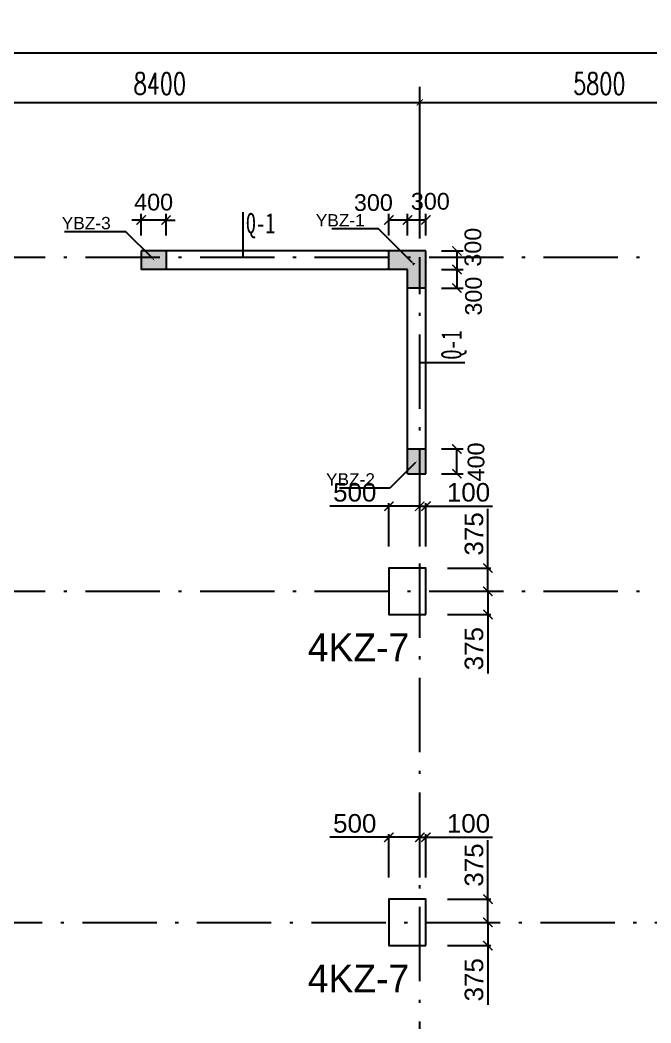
# Model space of a CAD drawing. Header units: millimetres. Extents: x -3831 to 465700, y 39900 to 106100.
# Drawn here: x 254442 to 264634, y 88925 to 105131 of the extents above; entities that cross this region are included whole.
import ezdxf
from ezdxf import colors
from ezdxf.entities.mleader import LeaderData, LeaderLine
from ezdxf.math import Vec2, Vec3

# ---------------------------------------------------------------- set-up
doc = ezdxf.new("R2010")
doc.units = ezdxf.units.MM
doc.linetypes.add('线型2', pattern=[1850, 1200, -300, 50, -300])
for name, color, linetype in [('AXIS', 3, 'Continuous'), ('BZ-name', 160, 'Continuous'), ('column_dim', 90, 'Continuous'), ('DOTE', 10, '线型2'), ('WALL-Beam', 80, 'Continuous'), ('wall_dim', 60, 'Continuous'), ('WALL_INFO', 130, 'Continuous')]:
    doc.layers.add(name, color=color, linetype=linetype)
for name, color, linetype, lineweight in [('S_Cl', 2, 'Continuous', 25), ('S_ColumFocus', 2, 'Continuous', 9), ('S_ConcWall', 3, 'Continuous', 25)]:
    doc.layers.add(name, color=color, linetype=linetype, lineweight=lineweight)
doc.styles.add('_TCH_DIM_T3', font='SIMPLEX', dxfattribs={"width": 0.705882, "bigfont": 'GBCBIG'})
doc.styles.get("Standard").update_dxf_attribs({"font": 'arial.ttf'})
doc.styles.add('xxxx', font='RIF.ttf')
doc.styles.add('宋体', font='')
doc.styles.get('宋体').set_extended_font_data('宋体')
doc.dimstyles.new('_TCH_ARCH&&100', dxfattribs={"dimtxt": 297.5, "dimasz": 100, "dimexe": 250, "dimexo": 300, "dimgap": 126.25, "dimtad": 1, "dimdec": 0, "dimzin": 0, "dimdsep": 46, "dimtxsty": '_TCH_DIM_T3', "dimblk": 'ARCHTICK', "dimcen": 0.09, "dimclrt": 7, "dimazin": 2, "dimtfac": 1, "dimtdec": 0, "dimtix": 1, "dimtmove": 2, "dimatfit": 3, "dimfxl": 100, "dimtolj": 1, "dimtzin": 0, "dimarcsym": 0})
doc.dimstyles.new('ISO-25', dxfattribs={"dimtxt": 2.5, "dimasz": 2.5, "dimexe": 1.25, "dimexo": 0.625, "dimtad": 1, "dimtxsty": 'Standard', "dimcen": 2.5, "dimadec": 0, "dimazin": 0, "dimtfac": 1, "dimtmove": 0, "dimatfit": 3, "dimfxl": 1, "dimarcsym": 0})

# ---------------------------------------------------------------- blocks, each defined once
blk = doc.blocks.new('_DatumFilled')
at = {"color": 0, "linetype": 'ByBlock'}
blk.add_solid([(0, 0.58), (-1, 0), (0, -0.58)], dxfattribs=at)
blk = doc.blocks.new('_ArchTick')
at = {"color": 0, "linetype": 'ByBlock', "const_width": 0.15}
blk.add_lwpolyline([(-0.5, -0.5), (0.5, 0.5)], dxfattribs=at)
blk = doc.blocks.new('*D1038')
at = {"layer": 'column_dim', "color": 0, "lineweight": -2, "transparency": 16777216}
for p, q in [((261350, 95900), (262050, 95900)), ((262000, 95900), (262000, 95525)), ((261350, 95525), (262050, 95525)), ((262000, 95525), (262000, 94570))]:
    blk.add_line(p, q, dxfattribs=at)
at = {"layer": 'Defpoints', "color": 0, "transparency": 16777216}
for p in [(261000, 95900), (262000, 95900), (261000, 95525)]:
    blk.add_point(p, dxfattribs=at)
at = {"layer": 'column_dim', "color": 0, "lineweight": -2, "transparency": 16777216, "xscale": 150, "yscale": 150, "zscale": 150}
for p, rotation in [((262000, 95900), 90), ((262000, 95525), 270)]:
    blk.add_blockref('_ArchTick', p, dxfattribs=dict(at, rotation=rotation))
at = {"layer": 'column_dim', "color": 7, "transparency": 16777216, "insert": (261777, 94973), "char_height": 300, "attachment_point": 5, "rotation": 90}
blk.add_mtext('375', dxfattribs=at)
blk = doc.blocks.new('*D1039')
at = {"layer": 'column_dim', "color": 0, "lineweight": -2, "transparency": 16777216}
for p, q in [((262000, 96275), (262000, 97230)), ((261350, 96275), (262050, 96275)), ((262000, 95900), (262000, 96275)), ((261350, 95900), (262050, 95900))]:
    blk.add_line(p, q, dxfattribs=at)
at = {"layer": 'Defpoints', "color": 0, "transparency": 16777216}
for p in [(261000, 96275), (261000, 95900), (262000, 95900)]:
    blk.add_point(p, dxfattribs=at)
at = {"layer": 'column_dim', "color": 0, "lineweight": -2, "transparency": 16777216, "xscale": 150, "yscale": 150, "zscale": 150}
for p, rotation in [((262000, 96275), 90), ((262000, 95900), 270)]:
    blk.add_blockref('_ArchTick', p, dxfattribs=dict(at, rotation=rotation))
at = {"layer": 'column_dim', "color": 7, "transparency": 16777216, "insert": (261777, 96827), "char_height": 300, "attachment_point": 5, "rotation": 90}
blk.add_mtext('375', dxfattribs=at)
blk = doc.blocks.new('*D1040')
at = {"layer": 'column_dim', "color": 0, "lineweight": -2, "transparency": 16777216}
for p, q in [((260900, 97275), (260750, 97275)), ((260900, 96625), (260900, 97325)), ((260900, 97275), (261000, 97275)), ((261000, 96625), (261000, 97325)), ((261000, 97275), (262074, 97275))]:
    blk.add_line(p, q, dxfattribs=at)
at = {"layer": 'Defpoints', "color": 0, "transparency": 16777216}
for p in [(260900, 97275), (260900, 96275), (261000, 96275)]:
    blk.add_point(p, dxfattribs=at)
at = {"layer": 'column_dim', "color": 0, "lineweight": -2, "transparency": 16777216, "xscale": 150, "yscale": 150, "zscale": 150}
blk.add_blockref('_ArchTick', (260900, 97275), dxfattribs=at)
at = {"layer": 'column_dim', "color": 0, "lineweight": -2, "transparency": 16777216, "xscale": 150, "yscale": 150, "zscale": 150, "rotation": 180}
blk.add_blockref('_ArchTick', (261000, 97275), dxfattribs=at)
at = {"layer": 'column_dim', "color": 7, "transparency": 16777216, "insert": (261687, 97498), "char_height": 300, "attachment_point": 5}
blk.add_mtext('100', dxfattribs=at)
blk = doc.blocks.new('*D1041')
at = {"layer": 'column_dim', "color": 0, "lineweight": -2, "transparency": 16777216}
for p, q in [((260400, 97275), (259448, 97275)), ((260400, 96625), (260400, 97325)), ((260900, 97275), (260400, 97275)), ((260900, 96625), (260900, 97325))]:
    blk.add_line(p, q, dxfattribs=at)
at = {"layer": 'Defpoints', "color": 0, "transparency": 16777216}
for p in [(260900, 97275), (260400, 96275), (260900, 96275)]:
    blk.add_point(p, dxfattribs=at)
at = {"layer": 'column_dim', "color": 0, "lineweight": -2, "transparency": 16777216, "xscale": 150, "yscale": 150, "zscale": 150, "rotation": 180}
blk.add_blockref('_ArchTick', (260400, 97275), dxfattribs=at)
at = {"layer": 'column_dim', "color": 0, "lineweight": -2, "transparency": 16777216, "xscale": 150, "yscale": 150, "zscale": 150}
blk.add_blockref('_ArchTick', (260900, 97275), dxfattribs=at)
at = {"layer": 'column_dim', "color": 7, "transparency": 16777216, "insert": (259849, 97498), "char_height": 300, "attachment_point": 5}
blk.add_mtext('500', dxfattribs=at)
blk = doc.blocks.new('*D1042')
at = {"layer": 'column_dim', "color": 0, "lineweight": -2, "transparency": 16777216}
for p, q in [((261350, 90550), (262050, 90550)), ((262000, 90550), (262000, 90175)), ((261350, 90175), (262050, 90175)), ((262000, 90175), (262000, 89220))]:
    blk.add_line(p, q, dxfattribs=at)
at = {"layer": 'Defpoints', "color": 0, "transparency": 16777216}
for p in [(261000, 90550), (262000, 90550), (261000, 90175)]:
    blk.add_point(p, dxfattribs=at)
at = {"layer": 'column_dim', "color": 0, "lineweight": -2, "transparency": 16777216, "xscale": 150, "yscale": 150, "zscale": 150}
for p, rotation in [((262000, 90550), 90), ((262000, 90175), 270)]:
    blk.add_blockref('_ArchTick', p, dxfattribs=dict(at, rotation=rotation))
at = {"layer": 'column_dim', "color": 7, "transparency": 16777216, "insert": (261777, 89623), "char_height": 300, "attachment_point": 5, "rotation": 90}
blk.add_mtext('375', dxfattribs=at)
blk = doc.blocks.new('*D1043')
at = {"layer": 'column_dim', "color": 0, "lineweight": -2, "transparency": 16777216}
for p, q in [((262000, 90925), (262000, 91880)), ((261350, 90925), (262050, 90925)), ((262000, 90550), (262000, 90925)), ((261350, 90550), (262050, 90550))]:
    blk.add_line(p, q, dxfattribs=at)
at = {"layer": 'Defpoints', "color": 0, "transparency": 16777216}
for p in [(261000, 90925), (261000, 90550), (262000, 90550)]:
    blk.add_point(p, dxfattribs=at)
at = {"layer": 'column_dim', "color": 0, "lineweight": -2, "transparency": 16777216, "xscale": 150, "yscale": 150, "zscale": 150}
for p, rotation in [((262000, 90925), 90), ((262000, 90550), 270)]:
    blk.add_blockref('_ArchTick', p, dxfattribs=dict(at, rotation=rotation))
at = {"layer": 'column_dim', "color": 7, "transparency": 16777216, "insert": (261777, 91477), "char_height": 300, "attachment_point": 5, "rotation": 90}
blk.add_mtext('375', dxfattribs=at)
blk = doc.blocks.new('*D1044')
at = {"layer": 'column_dim', "color": 0, "lineweight": -2, "transparency": 16777216}
for p, q in [((260900, 91925), (260750, 91925)), ((260900, 91275), (260900, 91975)), ((260900, 91925), (261000, 91925)), ((261000, 91275), (261000, 91975)), ((261000, 91925), (262074, 91925))]:
    blk.add_line(p, q, dxfattribs=at)
at = {"layer": 'Defpoints', "color": 0, "transparency": 16777216}
for p in [(260900, 91925), (260900, 90925), (261000, 90925)]:
    blk.add_point(p, dxfattribs=at)
at = {"layer": 'column_dim', "color": 0, "lineweight": -2, "transparency": 16777216, "xscale": 150, "yscale": 150, "zscale": 150}
blk.add_blockref('_ArchTick', (260900, 91925), dxfattribs=at)
at = {"layer": 'column_dim', "color": 0, "lineweight": -2, "transparency": 16777216, "xscale": 150, "yscale": 150, "zscale": 150, "rotation": 180}
blk.add_blockref('_ArchTick', (261000, 91925), dxfattribs=at)
at = {"layer": 'column_dim', "color": 7, "transparency": 16777216, "insert": (261687, 92148), "char_height": 300, "attachment_point": 5}
blk.add_mtext('100', dxfattribs=at)
blk = doc.blocks.new('*D1045')
at = {"layer": 'column_dim', "color": 0, "lineweight": -2, "transparency": 16777216}
for p, q in [((260400, 91925), (259448, 91925)), ((260400, 91275), (260400, 91975)), ((260900, 91925), (260400, 91925)), ((260900, 91275), (260900, 91975))]:
    blk.add_line(p, q, dxfattribs=at)
at = {"layer": 'Defpoints', "color": 0, "transparency": 16777216}
for p in [(260900, 91925), (260400, 90925), (260900, 90925)]:
    blk.add_point(p, dxfattribs=at)
at = {"layer": 'column_dim', "color": 0, "lineweight": -2, "transparency": 16777216, "xscale": 150, "yscale": 150, "zscale": 150, "rotation": 180}
blk.add_blockref('_ArchTick', (260400, 91925), dxfattribs=at)
at = {"layer": 'column_dim', "color": 0, "lineweight": -2, "transparency": 16777216, "xscale": 150, "yscale": 150, "zscale": 150}
blk.add_blockref('_ArchTick', (260900, 91925), dxfattribs=at)
at = {"layer": 'column_dim', "color": 7, "transparency": 16777216, "insert": (259849, 92148), "char_height": 300, "attachment_point": 5}
blk.add_mtext('500', dxfattribs=at)
blk = doc.blocks.new('*D2395')
at = {"layer": 'AXIS', "color": 0, "lineweight": -2, "transparency": 16777216}
for p, q in [((200000, 101600), (200000, 104850)), ((272500, 101600), (272500, 104850)), ((200000, 104600), (272500, 104600))]:
    blk.add_line(p, q, dxfattribs=at)
at = {"layer": 'Defpoints', "color": 0, "transparency": 16777216}
for p in [(272500, 104600), (200000, 101300), (272500, 101300)]:
    blk.add_point(p, dxfattribs=at)
at = {"layer": 'AXIS', "color": 0, "lineweight": -2, "transparency": 16777216, "xscale": 100, "yscale": 100, "zscale": 100, "rotation": 180}
blk.add_blockref('_ArchTick', (200000, 104600), dxfattribs=at)
at = {"layer": 'AXIS', "color": 0, "lineweight": -2, "transparency": 16777216, "xscale": 100, "yscale": 100, "zscale": 100}
blk.add_blockref('_ArchTick', (272500, 104600), dxfattribs=at)
at = {"layer": 'AXIS', "color": 7, "transparency": 16777216, "insert": (236250, 104901.25), "char_height": 350, "attachment_point": 5, "style": '_TCH_DIM_T3'}
blk.add_mtext('\\A1;72500', dxfattribs=at)
blk = doc.blocks.new('*D2404')
at = {"layer": 'AXIS', "color": 0, "lineweight": -2, "transparency": 16777216}
for p, q in [((252500, 101600), (252500, 104050)), ((260900, 101600), (260900, 104050)), ((252500, 103800), (260900, 103800))]:
    blk.add_line(p, q, dxfattribs=at)
at = {"layer": 'Defpoints', "color": 0, "transparency": 16777216}
for p in [(260900, 103800), (252500, 101300), (260900, 101300)]:
    blk.add_point(p, dxfattribs=at)
at = {"layer": 'AXIS', "color": 0, "lineweight": -2, "transparency": 16777216, "xscale": 100, "yscale": 100, "zscale": 100, "rotation": 180}
blk.add_blockref('_ArchTick', (252500, 103800), dxfattribs=at)
at = {"layer": 'AXIS', "color": 0, "lineweight": -2, "transparency": 16777216, "xscale": 100, "yscale": 100, "zscale": 100}
blk.add_blockref('_ArchTick', (260900, 103800), dxfattribs=at)
at = {"layer": 'AXIS', "color": 7, "transparency": 16777216, "insert": (256700, 104101.25), "char_height": 350, "attachment_point": 5, "style": '_TCH_DIM_T3'}
blk.add_mtext('\\A1;8400', dxfattribs=at)
blk = doc.blocks.new('*D2405')
at = {"layer": 'AXIS', "color": 0, "lineweight": -2, "transparency": 16777216}
for p, q in [((260900, 101600), (260900, 104050)), ((266700, 101600), (266700, 104050)), ((260900, 103800), (266700, 103800))]:
    blk.add_line(p, q, dxfattribs=at)
at = {"layer": 'Defpoints', "color": 0, "transparency": 16777216}
for p in [(266700, 103800), (260900, 101300), (266700, 101300)]:
    blk.add_point(p, dxfattribs=at)
at = {"layer": 'AXIS', "color": 0, "lineweight": -2, "transparency": 16777216, "xscale": 100, "yscale": 100, "zscale": 100, "rotation": 180}
blk.add_blockref('_ArchTick', (260900, 103800), dxfattribs=at)
at = {"layer": 'AXIS', "color": 0, "lineweight": -2, "transparency": 16777216, "xscale": 100, "yscale": 100, "zscale": 100}
blk.add_blockref('_ArchTick', (266700, 103800), dxfattribs=at)
at = {"layer": 'AXIS', "color": 7, "transparency": 16777216, "insert": (263800, 104101.25), "char_height": 350, "attachment_point": 5, "style": '_TCH_DIM_T3'}
blk.add_mtext('\\A1;5800', dxfattribs=at)
blk = doc.blocks.new('*D2782')
at = {"layer": 'Defpoints', "color": 0, "transparency": 16777216}
for p in [(260700, 101900), (260700, 101400), (261000, 101400)]:
    blk.add_point(p, dxfattribs=at)
at = {"layer": 'wall_dim', "color": 0, "lineweight": -2, "transparency": 16777216}
for p, q in [((260700, 101650), (260700, 101999)), ((261000, 101650), (261000, 101999)), ((261000, 101900), (260700, 101900))]:
    blk.add_line(p, q, dxfattribs=at)
at = {"layer": 'wall_dim', "color": 0, "lineweight": -2, "transparency": 16777216, "xscale": 150, "yscale": 150, "zscale": 150, "rotation": 180}
blk.add_blockref('_ArchTick', (260700, 101900), dxfattribs=at)
at = {"layer": 'wall_dim', "color": 0, "lineweight": -2, "transparency": 16777216, "xscale": 150, "yscale": 150, "zscale": 150}
blk.add_blockref('_ArchTick', (261000, 101900), dxfattribs=at)
at = {"layer": 'wall_dim', "color": 7, "transparency": 16777216, "insert": (261070, 102200), "char_height": 270, "attachment_point": 5}
blk.add_mtext('300', dxfattribs=at)
blk = doc.blocks.new('*D2783')
at = {"layer": 'Defpoints', "color": 0, "transparency": 16777216}
for p in [(260400, 101900), (260400, 101400), (260700, 101400)]:
    blk.add_point(p, dxfattribs=at)
at = {"layer": 'wall_dim', "color": 0, "lineweight": -2, "transparency": 16777216}
for p, q in [((260400, 101650), (260400, 101999)), ((260700, 101650), (260700, 101999)), ((260700, 101900), (260400, 101900))]:
    blk.add_line(p, q, dxfattribs=at)
at = {"layer": 'wall_dim', "color": 0, "lineweight": -2, "transparency": 16777216, "xscale": 150, "yscale": 150, "zscale": 150, "rotation": 180}
blk.add_blockref('_ArchTick', (260400, 101900), dxfattribs=at)
at = {"layer": 'wall_dim', "color": 0, "lineweight": -2, "transparency": 16777216, "xscale": 150, "yscale": 150, "zscale": 150}
blk.add_blockref('_ArchTick', (260700, 101900), dxfattribs=at)
at = {"layer": 'wall_dim', "color": 7, "transparency": 16777216, "insert": (260150, 102180), "char_height": 270, "attachment_point": 5}
blk.add_mtext('300', dxfattribs=at)
blk = doc.blocks.new('*D2784')
at = {"layer": 'Defpoints', "color": 0, "transparency": 16777216}
for p in [(261000, 101400), (261000, 101100), (261500, 101100)]:
    blk.add_point(p, dxfattribs=at)
at = {"layer": 'wall_dim', "color": 0, "lineweight": -2, "transparency": 16777216}
for p, q in [((261250, 101400), (261599, 101400)), ((261500, 101400), (261500, 101100)), ((261250, 101100), (261599, 101100))]:
    blk.add_line(p, q, dxfattribs=at)
at = {"layer": 'wall_dim', "color": 0, "lineweight": -2, "transparency": 16777216, "xscale": 150, "yscale": 150, "zscale": 150}
for p, rotation in [((261500, 101400), 90), ((261500, 101100), 270)]:
    blk.add_blockref('_ArchTick', p, dxfattribs=dict(at, rotation=rotation))
at = {"layer": 'wall_dim', "color": 7, "transparency": 16777216, "insert": (261760, 101460), "char_height": 270, "attachment_point": 5, "rotation": 90}
blk.add_mtext('300', dxfattribs=at)
blk = doc.blocks.new('*D2785')
at = {"layer": 'Defpoints', "color": 0, "transparency": 16777216}
for p in [(261000, 101100), (261000, 100800), (261500, 100800)]:
    blk.add_point(p, dxfattribs=at)
at = {"layer": 'wall_dim', "color": 0, "lineweight": -2, "transparency": 16777216}
for p, q in [((261250, 101100), (261599, 101100)), ((261500, 101100), (261500, 100800)), ((261250, 100800), (261599, 100800))]:
    blk.add_line(p, q, dxfattribs=at)
at = {"layer": 'wall_dim', "color": 0, "lineweight": -2, "transparency": 16777216, "xscale": 150, "yscale": 150, "zscale": 150}
for p, rotation in [((261500, 101100), 90), ((261500, 100800), 270)]:
    blk.add_blockref('_ArchTick', p, dxfattribs=dict(at, rotation=rotation))
at = {"layer": 'wall_dim', "color": 7, "transparency": 16777216, "insert": (261770, 100670), "char_height": 270, "attachment_point": 5, "rotation": 90}
blk.add_mtext('300', dxfattribs=at)
blk = doc.blocks.new('*D2786')
at = {"layer": 'Defpoints', "color": 0, "transparency": 16777216}
for p in [(261000, 98200), (261500, 98200), (261000, 97800)]:
    blk.add_point(p, dxfattribs=at)
at = {"layer": 'wall_dim', "color": 0, "lineweight": -2, "transparency": 16777216}
for p, q in [((261250, 98200), (261599, 98200)), ((261500, 97800), (261500, 98200)), ((261250, 97800), (261599, 97800))]:
    blk.add_line(p, q, dxfattribs=at)
at = {"layer": 'wall_dim', "color": 0, "lineweight": -2, "transparency": 16777216, "xscale": 150, "yscale": 150, "zscale": 150}
for p, rotation in [((261500, 98200), 90), ((261500, 97800), 270)]:
    blk.add_blockref('_ArchTick', p, dxfattribs=dict(at, rotation=rotation))
at = {"layer": 'wall_dim', "color": 7, "transparency": 16777216, "insert": (261810, 97990), "char_height": 270, "attachment_point": 5, "rotation": 90}
blk.add_mtext('400', dxfattribs=at)
blk = doc.blocks.new('*D2787')
at = {"layer": 'Defpoints', "color": 0, "transparency": 16777216}
for p in [(256400, 101900), (256400, 101400), (256800, 101400)]:
    blk.add_point(p, dxfattribs=at)
at = {"layer": 'wall_dim', "color": 0, "lineweight": -2, "transparency": 16777216}
for p, q in [((256400, 101650), (256400, 101999)), ((256800, 101650), (256800, 101999)), ((256400, 101900), (256250, 101900)), ((256800, 101900), (256400, 101900)), ((256800, 101900), (256950, 101900))]:
    blk.add_line(p, q, dxfattribs=at)
at = {"layer": 'wall_dim', "color": 0, "lineweight": -2, "transparency": 16777216, "xscale": 150, "yscale": 150, "zscale": 150}
blk.add_blockref('_ArchTick', (256400, 101900), dxfattribs=at)
at = {"layer": 'wall_dim', "color": 0, "lineweight": -2, "transparency": 16777216, "xscale": 150, "yscale": 150, "zscale": 150, "rotation": 180}
blk.add_blockref('_ArchTick', (256800, 101900), dxfattribs=at)
at = {"layer": 'wall_dim', "color": 7, "transparency": 16777216, "insert": (256600, 102188), "char_height": 270, "attachment_point": 5}
blk.add_mtext('400', dxfattribs=at)
blk = doc.blocks.new('*D3254')
at = {"layer": 'Defpoints', "color": 0, "transparency": 16777216}
for p in [(260700, 101900), (260700, 101400), (261000, 101400)]:
    blk.add_point(p, dxfattribs=at)
at = {"layer": 'wall_dim', "color": 0, "lineweight": -2, "transparency": 16777216}
for p, q in [((260700, 101650), (260700, 101999)), ((261000, 101650), (261000, 101999)), ((261000, 101900), (260700, 101900))]:
    blk.add_line(p, q, dxfattribs=at)
at = {"layer": 'wall_dim', "color": 0, "lineweight": -2, "transparency": 16777216, "xscale": 150, "yscale": 150, "zscale": 150, "rotation": 180}
blk.add_blockref('_ArchTick', (260700, 101900), dxfattribs=at)
at = {"layer": 'wall_dim', "color": 0, "lineweight": -2, "transparency": 16777216, "xscale": 150, "yscale": 150, "zscale": 150}
blk.add_blockref('_ArchTick', (261000, 101900), dxfattribs=at)
at = {"layer": 'wall_dim', "color": 7, "transparency": 16777216, "insert": (261070, 102200), "char_height": 270, "attachment_point": 5}
blk.add_mtext('300', dxfattribs=at)
blk = doc.blocks.new('*D3255')
at = {"layer": 'Defpoints', "color": 0, "transparency": 16777216}
for p in [(260400, 101900), (260400, 101400), (260700, 101400)]:
    blk.add_point(p, dxfattribs=at)
at = {"layer": 'wall_dim', "color": 0, "lineweight": -2, "transparency": 16777216}
for p, q in [((260400, 101650), (260400, 101999)), ((260700, 101650), (260700, 101999)), ((260700, 101900), (260400, 101900))]:
    blk.add_line(p, q, dxfattribs=at)
at = {"layer": 'wall_dim', "color": 0, "lineweight": -2, "transparency": 16777216, "xscale": 150, "yscale": 150, "zscale": 150, "rotation": 180}
blk.add_blockref('_ArchTick', (260400, 101900), dxfattribs=at)
at = {"layer": 'wall_dim', "color": 0, "lineweight": -2, "transparency": 16777216, "xscale": 150, "yscale": 150, "zscale": 150}
blk.add_blockref('_ArchTick', (260700, 101900), dxfattribs=at)
at = {"layer": 'wall_dim', "color": 7, "transparency": 16777216, "insert": (260150, 102180), "char_height": 270, "attachment_point": 5}
blk.add_mtext('300', dxfattribs=at)
blk = doc.blocks.new('*D3256')
at = {"layer": 'Defpoints', "color": 0, "transparency": 16777216}
for p in [(261000, 101400), (261000, 101100), (261500, 101100)]:
    blk.add_point(p, dxfattribs=at)
at = {"layer": 'wall_dim', "color": 0, "lineweight": -2, "transparency": 16777216}
for p, q in [((261250, 101400), (261599, 101400)), ((261500, 101400), (261500, 101100)), ((261250, 101100), (261599, 101100))]:
    blk.add_line(p, q, dxfattribs=at)
at = {"layer": 'wall_dim', "color": 0, "lineweight": -2, "transparency": 16777216, "xscale": 150, "yscale": 150, "zscale": 150}
for p, rotation in [((261500, 101400), 90), ((261500, 101100), 270)]:
    blk.add_blockref('_ArchTick', p, dxfattribs=dict(at, rotation=rotation))
at = {"layer": 'wall_dim', "color": 7, "transparency": 16777216, "insert": (261760, 101460), "char_height": 270, "attachment_point": 5, "rotation": 90}
blk.add_mtext('300', dxfattribs=at)
blk = doc.blocks.new('*D3257')
at = {"layer": 'Defpoints', "color": 0, "transparency": 16777216}
for p in [(261000, 101100), (261000, 100800), (261500, 100800)]:
    blk.add_point(p, dxfattribs=at)
at = {"layer": 'wall_dim', "color": 0, "lineweight": -2, "transparency": 16777216}
for p, q in [((261250, 101100), (261599, 101100)), ((261500, 101100), (261500, 100800)), ((261250, 100800), (261599, 100800))]:
    blk.add_line(p, q, dxfattribs=at)
at = {"layer": 'wall_dim', "color": 0, "lineweight": -2, "transparency": 16777216, "xscale": 150, "yscale": 150, "zscale": 150}
for p, rotation in [((261500, 101100), 90), ((261500, 100800), 270)]:
    blk.add_blockref('_ArchTick', p, dxfattribs=dict(at, rotation=rotation))
at = {"layer": 'wall_dim', "color": 7, "transparency": 16777216, "insert": (261770, 100670), "char_height": 270, "attachment_point": 5, "rotation": 90}
blk.add_mtext('300', dxfattribs=at)
blk = doc.blocks.new('*D3258')
at = {"layer": 'Defpoints', "color": 0, "transparency": 16777216}
for p in [(261000, 98200), (261500, 98200), (261000, 97800)]:
    blk.add_point(p, dxfattribs=at)
at = {"layer": 'wall_dim', "color": 0, "lineweight": -2, "transparency": 16777216}
for p, q in [((261250, 98200), (261599, 98200)), ((261500, 97800), (261500, 98200)), ((261250, 97800), (261599, 97800))]:
    blk.add_line(p, q, dxfattribs=at)
at = {"layer": 'wall_dim', "color": 0, "lineweight": -2, "transparency": 16777216, "xscale": 150, "yscale": 150, "zscale": 150}
for p, rotation in [((261500, 98200), 90), ((261500, 97800), 270)]:
    blk.add_blockref('_ArchTick', p, dxfattribs=dict(at, rotation=rotation))
at = {"layer": 'wall_dim', "color": 7, "transparency": 16777216, "insert": (261810, 97990), "char_height": 270, "attachment_point": 5, "rotation": 90}
blk.add_mtext('400', dxfattribs=at)
blk = doc.blocks.new('*D3259')
at = {"layer": 'Defpoints', "color": 0, "transparency": 16777216}
for p in [(256400, 101900), (256400, 101400), (256800, 101400)]:
    blk.add_point(p, dxfattribs=at)
at = {"layer": 'wall_dim', "color": 0, "lineweight": -2, "transparency": 16777216}
for p, q in [((256400, 101650), (256400, 101999)), ((256800, 101650), (256800, 101999)), ((256400, 101900), (256250, 101900)), ((256800, 101900), (256400, 101900)), ((256800, 101900), (256950, 101900))]:
    blk.add_line(p, q, dxfattribs=at)
at = {"layer": 'wall_dim', "color": 0, "lineweight": -2, "transparency": 16777216, "xscale": 150, "yscale": 150, "zscale": 150}
blk.add_blockref('_ArchTick', (256400, 101900), dxfattribs=at)
at = {"layer": 'wall_dim', "color": 0, "lineweight": -2, "transparency": 16777216, "xscale": 150, "yscale": 150, "zscale": 150, "rotation": 180}
blk.add_blockref('_ArchTick', (256800, 101900), dxfattribs=at)
at = {"layer": 'wall_dim', "color": 7, "transparency": 16777216, "insert": (256600, 102188), "char_height": 270, "attachment_point": 5}
blk.add_mtext('400', dxfattribs=at)

msp = doc.modelspace()

# ---------------------------------------------------------------- hatches: boundary and pattern name
at = {"layer": 'WALL-Beam', "true_color": 0x636466}
h = msp.add_hatch(color=251, dxfattribs=at)
h.dxf.hatch_style = 1
h.paths.add_polyline_path([(256400, 101400), (256400, 101100), (256800, 101100), (256800, 101400)])
h = msp.add_hatch(color=251, dxfattribs=at)
h.dxf.hatch_style = 1
h.paths.add_polyline_path([(261000, 101400), (260400, 101400), (260400, 101100), (260700, 101100), (260700, 100800), (261000, 100800)])
h = msp.add_hatch(color=251, dxfattribs=at)
h.dxf.hatch_style = 1
h.paths.add_polyline_path([(260700, 97800), (261000, 97800), (261000, 98200), (260700, 98200)])

# ---------------------------------------------------------------- linework, layer by layer
at = {"layer": 'DOTE'}
for p, q in [((200000, 101300), (272500, 101300)), ((260900, 60000), (260900, 101300)), ((200000, 95900), (272500, 95900)), ((231400, 90550), (272500, 90550))]:
    msp.add_line(p, q, dxfattribs=at)
at = {"layer": 'S_Cl'}
for points in [[(261000, 95525), (261000, 96275), (260400, 96275), (260400, 95525)], [(261000, 90175), (261000, 90925), (260400, 90925), (260400, 90175)]]:
    msp.add_lwpolyline(points, close=True, dxfattribs=at)
at = {"layer": 'S_ConcWall'}
for p, q in [((261000, 101400), (256400, 101400)), ((256400, 101400), (256400, 101100)), ((256800, 101400), (256800, 101100)), ((260400, 101100), (260400, 101400)), ((261000, 97800), (261000, 101400)), ((260700, 101100), (256400, 101100)), ((260700, 97800), (260700, 101100)), ((261000, 100800), (260700, 100800)), ((260700, 98200), (261000, 98200)), ((260700, 97800), (261000, 97800))]:
    msp.add_line(p, q, dxfattribs=at)
at = {"layer": 'WALL_INFO'}
for p, q in [((258048.35814, 101300), (258048.35814, 102025)), ((260900, 99600), (261625, 99600))]:
    msp.add_line(p, q, dxfattribs=at)

# ---------------------------------------------------------------- texts
at = {"layer": 'S_ColumFocus', "char_height": 450, "attachment_point": 1, "style": 'xxxx'}
for insert, width in [((259090.98346, 95219.37245), 845.875), ((259090.98346, 89869.37245), 837.5)]:
    msp.add_mtext('4KZ-7', dxfattribs=dict(at, insert=insert, width=width))
at = {"layer": 'WALL_INFO', "insert": (258328.72215, 101807.38865), "char_height": 330, "width": 393.75, "attachment_point": 5, "line_spacing_factor": 1.1, "style": '宋体'}
msp.add_mtext('\\pxsm1;{\\W0.7;Q-1}', dxfattribs=at)
at = {"layer": 'WALL_INFO', "insert": (261452.51305, 99882.34912), "char_height": 330, "width": 393.75, "attachment_point": 5, "rotation": 90, "line_spacing_factor": 1.1, "style": '宋体'}
msp.add_mtext('\\pxsm1;{\\W0.7;Q-1}', dxfattribs=at)

# ---------------------------------------------------------------- dimensions: what is measured, and where the dimension line sits
at = {"layer": 'AXIS'}
for p1, p2, distance, picture, middle in [((200000, 101300), (272500, 101300), 3300, '*D2395', (236250, 104901.25)), ((252500, 101300), (260900, 101300), 2500, '*D2404', (256700, 104101.25)), ((260900, 101300), (266700, 101300), 2500, '*D2405', (263800, 104101.25))]:
    dim = msp.add_aligned_dim(p1=p1, p2=p2, distance=distance, dimstyle='_TCH_ARCH&&100', override={"dimtxt": 350}, dxfattribs=at)
    dim.commit()
    dim.dimension.update_dxf_attribs({"geometry": picture, "text_midpoint": middle})
at = {"layer": 'column_dim'}
for p1, p2, distance, picture, middle in [((260400, 96275), (260900, 96275), 1000, '*D1041', (259849.09959, 97498.1719)), ((261000, 96275), (260900, 96275), -1000, '*D1040', (261686.78035, 97498.1719)), ((261000, 96275), (261000, 95900), 1000, '*D1039', (261776.72578, 96827.4352)), ((261000, 95525), (261000, 95900), -1000, '*D1038', (261776.72578, 94972.5648)), ((260400, 90925), (260900, 90925), 1000, '*D1045', (259849.09959, 92148.1719)), ((261000, 90925), (260900, 90925), -1000, '*D1044', (261686.78035, 92148.1719)), ((261000, 90925), (261000, 90550), 1000, '*D1043', (261776.72578, 91477.4352)), ((261000, 90175), (261000, 90550), -1000, '*D1042', (261776.72578, 89622.5648))]:
    dim = msp.add_aligned_dim(p1=p1, p2=p2, distance=distance, dimstyle='ISO-25', override={"dimtxt": 300, "dimasz": 150, "dimexe": 50, "dimexo": 350, "dimgap": 70, "dimjust": 1, "dimblk1": 'ArchTick', "dimblk2": 'ArchTick', "dimsah": 1, "dimclrt": 7}, dxfattribs=at)
    dim.commit()
    dim.dimension.update_dxf_attribs({"geometry": picture, "text_midpoint": middle})
at = {"layer": 'wall_dim'}
for picture in ['*D2787', '*D3259']:
    dim = msp.add_linear_dim(base=(256400, 101900), p1=(256800, 101400), p2=(256400, 101400), angle=180, dimstyle='ISO-25', override={"dimtxt": 270, "dimasz": 150, "dimexe": 99, "dimexo": 250, "dimgap": 150, "dimblk1": 'ArchTick', "dimblk2": 'ArchTick', "dimsah": 1, "dimclrt": 7, "dimtix": 1, "dimtofl": 1, "dimtmove": 2}, dxfattribs=at)
    dim.commit()
    dim.dimension.update_dxf_attribs({"geometry": picture, "text_midpoint": (256600, 102187.85471)})
for base, p1, p2, angle, picture, middle in [((260400, 101900), (260700, 101400), (260400, 101400), 180, '*D2783', (260150, 102180)), ((260400, 101900), (260700, 101400), (260400, 101400), 180, '*D3255', (260150, 102180)), ((260700, 101900), (261000, 101400), (260700, 101400), 180, '*D2782', (261070, 102200)), ((260700, 101900), (261000, 101400), (260700, 101400), 180, '*D3254', (261070, 102200)), ((261500, 101100), (261000, 101400), (261000, 101100), 90, '*D2784', (261760, 101460)), ((261500, 101100), (261000, 101400), (261000, 101100), 90, '*D3256', (261760, 101460)), ((261500, 100800), (261000, 101100), (261000, 100800), 90, '*D2785', (261770, 100670)), ((261500, 100800), (261000, 101100), (261000, 100800), 90, '*D3257', (261770, 100670)), ((261500, 98200), (261000, 97800), (261000, 98200), 90, '*D2786', (261810, 97990)), ((261500, 98200), (261000, 97800), (261000, 98200), 90, '*D3258', (261810, 97990))]:
    dim = msp.add_linear_dim(base=base, p1=p1, p2=p2, angle=angle, dimstyle='ISO-25', override={"dimtxt": 270, "dimasz": 150, "dimexe": 99, "dimexo": 250, "dimgap": 150, "dimblk1": 'ArchTick', "dimblk2": 'ArchTick', "dimsah": 1, "dimclrt": 7, "dimtix": 1, "dimtmove": 2}, dxfattribs=at)
    dim.commit()
    dim.dimension.update_dxf_attribs({"geometry": picture, "text_midpoint": middle, "dimtype": 160})

# ---------------------------------------------------------------- leaders
at = {"layer": 'BZ-name'}
ml = msp.add_multileader_mtext('Standard', dxfattribs=at)
ml.set_content('YBZ-3', color=256)
ml.set_leader_properties()
ml.build(insert=Vec2(0, 0))
ml.multileader.update_dxf_attribs({"text_left_attachment_type": 6, "text_right_attachment_type": 6, "dogleg_length": 200, "arrow_head_size": 50})
ctx = ml.context
ctx.base_point, ctx.char_height, ctx.arrow_head_size, ctx.landing_gap_size, ctx.plane_origin = Vec3(255071.58531, 101710.10637), 200, 50, 50, Vec3(256620, 101240)
ctx.left_attachment, ctx.right_attachment, ctx.text_align_type = 6, 6, 1
notes = []
notes.append((ctx, [(0, (1, 1, 0), (256149.89363, 101710.10637), (-1, 0), 200, [(0, [(256620, 101240)], 0, [])])]))
ctx.mtext.insert, ctx.mtext.alignment, ctx.mtext.flow_direction = Vec3(255510.73947, 101950.10637), 2, 5
ml = msp.add_multileader_mtext('Standard', dxfattribs=at)
ml.set_content('YBZ-1', color=256)
ml.set_leader_properties()
ml.set_arrow_properties(name='DATUMFILLED')
ml.build(insert=Vec2(0, 0))
ml.multileader.update_dxf_attribs({"text_left_attachment_type": 6, "text_right_attachment_type": 6, "dogleg_length": 200, "arrow_head_size": 50})
ctx = ml.context
ctx.base_point, ctx.char_height, ctx.arrow_head_size, ctx.landing_gap_size, ctx.plane_origin = Vec3(259195.2784, 101755.02174), 200, 50, 50, Vec3(260810, 101180)
ctx.left_attachment, ctx.right_attachment, ctx.text_align_type = 6, 6, 1
notes.append((ctx, [(0, (1, 1, 0), (260234.97826, 101755.02174), (-1, 0), 200, [(0, [(260810, 101180)], 0, [])])]))
ctx.mtext.insert, ctx.mtext.width, ctx.mtext.alignment, ctx.mtext.flow_direction = Vec3(259615.12833, 101995.02174), 500, 2, 5
ml = msp.add_multileader_mtext('Standard', dxfattribs=at)
ml.set_content('YBZ-2', color=256)
ml.set_leader_properties()
ml.build(insert=Vec2(0, 0))
ml.multileader.update_dxf_attribs({"text_left_attachment_type": 6, "text_right_attachment_type": 6, "dogleg_length": 200, "arrow_head_size": 50})
ctx = ml.context
ctx.base_point, ctx.char_height, ctx.arrow_head_size, ctx.landing_gap_size, ctx.plane_origin = Vec3(259341.92362, 97568.18556), 200, 50, 50, Vec3(260860, 98010)
ctx.left_attachment, ctx.right_attachment, ctx.text_align_type = 6, 6, 1
notes.append((ctx, [(0, (1, 1, 0), (260418.18556, 97568.18556), (-1, 0), 200, [(0, [(260860, 98010)], 0, [])])]))
ctx.mtext.insert, ctx.mtext.width, ctx.mtext.alignment, ctx.mtext.flow_direction = Vec3(259780.05459, 97808.18556), 560, 2, 5
for ctx, leaders in notes:
    for number, flags, end, landing, length, lines in leaders:
        leader = LeaderData()
        leader.index, (leader.has_last_leader_line, leader.has_dogleg_vector, leader.attachment_direction) = number, flags
        leader.last_leader_point, leader.dogleg_vector, leader.dogleg_length = Vec3(end), Vec3(landing), length
        for number, points, colour, breaks in lines:
            line = LeaderLine()
            line.index, line.vertices, line.color, line.breaks = number, Vec3.list(points), colors.encode_raw_color(colour), breaks
            leader.lines.append(line)
        ctx.leaders.append(leader)

doc.saveas('drawing.dxf')
